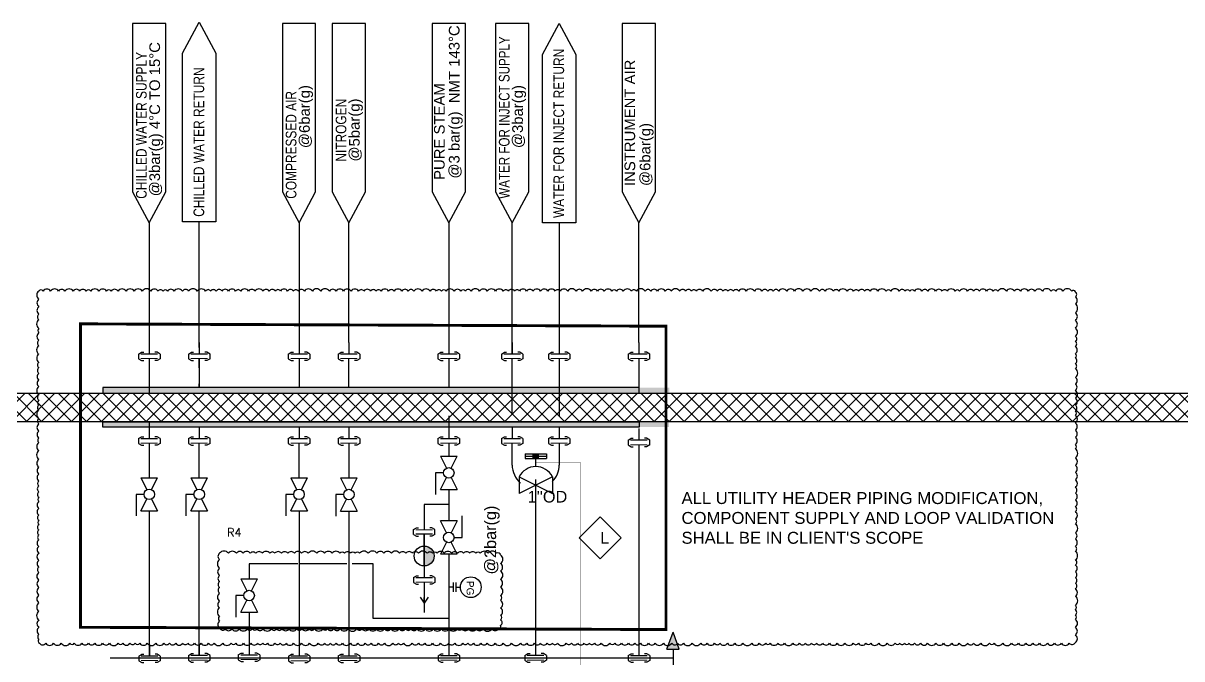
# Model space of a CAD drawing. Header units: millimetres. Extents: x -6754 to 5895, y -4820 to 1016.
# Drawn here: x -2375.2 to -2027, y -1079.3 to -888.2 of the extents above; entities that cross this region are included whole.
import ezdxf

# ---------------------------------------------------------------- set-up
doc = ezdxf.new("R2010")
doc.units = ezdxf.units.MM
doc.linetypes.add('ACAD_ISO02W100', pattern=[15, 12, -3])
doc.linetypes.add('HIDDEN', pattern=[0.375, 0.25, -0.125])
doc.layers.get('0').update_dxf_attribs({"linetype": 'CONTINUOUS'})
for name, color, linetype in [('A---CREFD------', 7, 'CONTINUOUS'), ('A---CREFD-TEXT-25-35', 2, 'CONTINUOUS'), ('A---SIGLD-CONN-EL', 7, 'CONTINUOUS'), ('can_move', 7, 'CONTINUOUS'), ('P---PLINB-PS102', 7, 'CONTINUOUS'), ('P---PLINB-PS122', 7, 'CONTINUOUS'), ('P---PLINB-WFIR008', 7, 'CONTINUOUS'), ('P---PVLSD-TEXT-18-25', 3, 'CONTINUOUS'), ('P---TANKB-V10', 7, 'CONTINUOUS'), ('TRANS_IN', 7, 'CONTINUOUS'), ('VALVE', 6, 'CONTINUOUS')]:
    doc.layers.add(name, color=color, linetype=linetype)
doc.styles.add('ROMANT', font='romant.shx')
doc.styles.get("Standard").update_dxf_attribs({"font": 'arial.ttf'})

# ---------------------------------------------------------------- blocks, each defined once
blk = doc.blocks.new('TYDTY')
at = {"layer": 'TRANS_IN', "linetype": 'Continuous'}
blk.add_lwpolyline([(13524.03, 989.28), (13524.03, 979.28), (13574.68, 979.28), (13583.99, 984.28), (13574.68, 989.28)], close=True, dxfattribs=at)
blk = doc.blocks.new('phi_15404647764')
at = {"color": 0, "linetype": 'ByBlock'}
blk.add_blockref('TYDTY', (-13583.99, -984.28), dxfattribs=at)
at = {"color": 7}
for tag, p in [('MEDIA', (-53.33, 0.96)), ('USAGE', (-53.49, -3.14))]:
    blk.add_attdef(tag, p, '', height=3.2, dxfattribs=at)
at = {"flags": 1}
blk.add_attdef('PHI_CONNECTIONPOINT', (0, 0), '', height=0.1, dxfattribs=at)
blk = doc.blocks.new('rgyjryjyfrjfhjgfgj')
at = {"color": 0, "linetype": 'ByBlock'}
for p, q in [((716.48, 396.87), (717.39, 397.41)), ((717.39, 397.41), (718.05, 397.41)), ((722.07, 397.41), (721.4, 397.41)), ((722.97, 396.87), (722.07, 397.41)), ((716.48, 395.42), (717.39, 394.88)), ((717.39, 394.88), (718.05, 394.88)), ((722.07, 394.88), (721.4, 394.88)), ((722.97, 395.42), (722.07, 394.88)), ((722.97, 395.42), (722.97, 396.87))]:
    blk.add_line(p, q, dxfattribs=at)
at = {"color": 6, "linetype": 'ByBlock'}
blk.add_line((719.73, 391.95), (719.73, 395.48), dxfattribs=at)
at = {"color": 1, "linetype": 'ByBlock', "lineweight": 15}
blk.add_lwpolyline([(717.23, 396.8), (722.23, 396.8)], dxfattribs=at)
at = {"color": 6, "linetype": 'ByBlock'}
blk.add_lwpolyline([(717.23, 395.48), (722.23, 395.48)], dxfattribs=at)
blk = doc.blocks.new('phi_15825218758')
at = {"color": 0, "linetype": 'ByBlock'}
blk.add_line((-3.24, 3.47), (-3.24, 4.92), dxfattribs=at)
blk.add_blockref('rgyjryjyfrjfhjgfgj', (-719.73, -391.95), dxfattribs=at)
at = {"flags": 1}
for p, rotation in [((0, 4.85), 90), ((0, 0), 270)]:
    blk.add_attdef('PHI_CONNECTIONPOINT', p, '', height=0.1, rotation=rotation, dxfattribs=at)
blk = doc.blocks.new('A$C62b4f8cb')
for p, q in [((6.32, 12.61), (0, 6.31)), ((6.32, 12.61), (12.65, 6.31)), ((6.32, 0), (0, 6.31)), ((6.32, 0), (12.65, 6.31))]:
    blk.add_line(p, q)
blk = doc.blocks.new('ST1')
at = {"linetype": 'ByBlock'}
h = blk.add_hatch(color=0, dxfattribs=at)
h.dxf.hatch_style = 1
h.paths.add_polyline_path([(289.45, -286.11), (289.45, -291.11, 0.414214), (291.95, -288.61, 0.414214)])
at = {"color": 0, "linetype": 'ByBlock'}
blk.add_line((289.45, -291.11), (289.45, -286.11), dxfattribs=at)
blk.add_circle((289.45, -288.61), 2.5, dxfattribs=at)
blk = doc.blocks.new('phi_15831288483')
at = {"color": 0, "linetype": 'ByBlock', "xscale": 1.2, "yscale": 1.2, "zscale": 1.2}
blk.add_blockref('ST1', (-347.34, 343.33), dxfattribs=at)
at = {"extrusion": (7.4988e-33, 1.22465e-16, -1), "flags": 1}
for tag, p, rotation in [('PHI_CONNECTIONPOINT', (0, -0.19), 90), ('PHI_CONNECTIONPOINT', (0, -6), 270), ('PHI_INSERTPOINT', (0, -6), 180)]:
    blk.add_attdef(tag, p, '', height=0.1, rotation=rotation, dxfattribs=at)
for tag, p in [('CODE', (4.53, -2.75)), ('DN1', (6.61, -7.4))]:
    blk.add_attdef(tag, p, '', height=3.5)
blk = doc.blocks.new('m_valve1')
at = {"color": 8}
for p, q in [((-1.58, -5), (-3.98, -5)), ((-3.98, -5), (-3.98, -11.46))]:
    blk.add_line(p, q, dxfattribs=at)
blk.add_circle((0, -5), 1.58, dxfattribs=at)
at = {"layer": 'VALVE', "color": 8}
for p, q in [((-2.5, 0), (2.5, 0)), ((-2.5, 0), (-0.71, -3.58)), ((0.71, -3.58), (2.5, 0)), ((-2.5, -10), (-0.71, -6.42)), ((0.71, -6.42), (2.5, -10)), ((-2.5, -10), (2.5, -10))]:
    blk.add_line(p, q, dxfattribs=at)
blk = doc.blocks.new('ADV')
at = {"color": 6}
blk.add_arc((1709.4, 811.99), 5.59, 26.5651, 153.4349, dxfattribs=at)
at = {"layer": 'VALVE'}
for p, q in [((1706.18, 821.46), (1712.63, 821.46)), ((1706.18, 821.46), (1706.18, 819.98)), ((1706.18, 820.72), (1712.63, 820.72)), ((1706.18, 819.98), (1712.63, 819.98)), ((1709.4, 817.58), (1709.4, 819.98)), ((1712.63, 821.46), (1712.63, 819.98)), ((1704.4, 814.49), (1704.4, 809.49)), ((1714.4, 814.49), (1704.4, 809.49)), ((1704.4, 814.49), (1714.4, 809.49)), ((1714.4, 814.49), (1714.4, 809.49))]:
    blk.add_line(p, q, dxfattribs=at)
blk = doc.blocks.new('phi_15863337301')
at = {"color": 0, "linetype": 'ByBlock'}
blk.add_blockref('ADV', (-1709.4, -811.99), dxfattribs=at)
at = {"flags": 1}
blk.add_attdef('PHI_CONNECTIONPOINT', (-5, 0), '', height=0.1, rotation=180, dxfattribs=at)
for tag, p in [('PHI_INSERTPOINT', (0, 0)), ('PHI_CONNECTIONPOINT', (5, 0))]:
    blk.add_attdef(tag, p, '', height=0.1, dxfattribs=at)
for tag, p in [('PRJ_TAG_B', (-8.12, -5.93)), ('DNCALC', (-3.96, -9.44))]:
    blk.add_attdef(tag, p, '', height=2.5)

msp = doc.modelspace()

# ---------------------------------------------------------------- hatches: boundary and pattern name
h = msp.add_hatch(color=256)
h.dxf.hatch_style = 1
h.paths.add_polyline_path([(-2181.09, -999.38), (-2181.09, -997.75), (-2351.33, -997.75), (-2351.33, -999.38)])
h = msp.add_hatch()
h.set_pattern_fill('ANSI37', color=256)
h.set_pattern_definition([(45, (-3696.5226, -1328.917), (-2.245064, 2.245064), []), (135, (-3696.5226, -1328.917), (-2.245064, -2.245064), [])])
h.paths.add_polyline_path([(-1117.68, -1007.98), (-1117.68, -999.38), (-3957.14, -999.38), (-3957.14, -1007.98)])
h = msp.add_hatch(color=256)
h.dxf.hatch_style = 1
h.paths.add_polyline_path([(-2351.33, -1007.98), (-2351.33, -1009.61), (-2181.18, -1009.61), (-2181.18, -1007.98)])
h = msp.add_hatch(color=8)
h.dxf.hatch_style = 1
h.paths.add_polyline_path([(-2221.95, -1019.16), (-2220.5, -1019.16), (-2220.5, -1017.92), (-2221.95, -1017.92)])
at = {"layer": 'can_move'}
h = msp.add_hatch(color=256, dxfattribs=at)
h.dxf.hatch_style = 1
h.paths.add_polyline_path([(-2179.94, -1071.22), (-2181.76, -1076.39), (-2178.12, -1076.39)])

# ---------------------------------------------------------------- linework, layer by layer
at = {"color": 8}
for p, q in [((-2228.29, -987.7), (-2228.29, -948.23)), ((-2214.17, -948.23), (-2214.17, -984.17)), ((-2190.21, -984.17), (-2190.21, -948.23)), ((-2228.29, -1005.67), (-2228.29, -989.02)), ((-2214.17, -989.02), (-2214.17, -1006.24)), ((-2228.29, -1021.01), (-2228.29, -1014.46)), ((-2214.17, -1014.46), (-2214.17, -1021.01)), ((-2247.33, -1032.88), (-2254.73, -1032.88)), ((-2254.73, -1032.88), (-2254.73, -1040.51)), ((-2254.73, -1041.82), (-2254.73, -1054.9)), ((-2307.33, -1050.74), (-2307.33, -1051.68)), ((-2292.64, -1050.74, 0), (-2307.33, -1050.74)), ((-2277.92, -1050.74, 0), (-2291.94, -1050.74, 0)), ((-2270.02, -1050.74, 0), (-2276.33, -1050.74, 0)), ((-2270.02, -1067.15, 0), (-2270.02, -1050.74, 0)), ((-2254.73, -1056.21), (-2254.73, -1065.31)), ((-2254.73, -1056.21), (-2254.73, -1061.55)), ((-2245.87, -1057.75), (-2247.33, -1057.75)), ((-2245.12, -1057.75), (-2243.84, -1057.75)), ((-2255.91, -1060.73), (-2254.73, -1062.56)), ((-2253.55, -1060.73), (-2254.73, -1062.56)), ((-2254.73, -1062.56), (-2254.73, -1060.85)), ((-2247.33, -1067.2), (-2270.02, -1067.15, 0))]:
    msp.add_line(p, q, dxfattribs=at)
at = {"color": 1}
msp.add_line((-2247.33, -1067.2), (-2247.33, -1067.2), dxfattribs=at)
at = {"color": 8}
for points in [[(-2337.33, -948.23), (-2337.33, -953.61)], [(-2322.33, -952.08), (-2322.33, -947.88)], [(-2292.33, -948.23), (-2292.33, -953.51)], [(-2277.33, -953.32), (-2277.33, -948.23)], [(-2247.33, -948.23), (-2247.33, -985.93)], [(-2337.33, -953.61), (-2337.33, -985.04)], [(-2322.33, -985.7), (-2322.33, -952.08)], [(-2292.33, -953.51), (-2292.33, -984.17)], [(-2277.33, -984.17), (-2277.33, -953.32)], [(-2337.33, -989.02), (-2337.33, -999.38)], [(-2322.33, -991.79), (-2322.33, -989.02)], [(-2322.33, -989.02), (-2322.33, -991.79)], [(-2322.33, -991.79), (-2322.33, -996.65)], [(-2292.33, -989.02), (-2292.33, -997.75)], [(-2277.33, -997.75), (-2277.33, -989.02)], [(-2247.33, -989.02), (-2247.33, -996.65)], [(-2190.21, -989.02), (-2190.21, -997.75)], [(-2322.33, -997.75), (-2322.33, -996.65)], [(-2322.33, -996.65), (-2322.33, -997.75)], [(-2337.33, -1007.98), (-2337.33, -1009.61)], [(-2337.33, -1014.46), (-2337.33, -1024.83)], [(-2337.33, -1015.07), (-2337.33, -1024.83)], [(-2322.33, -1024.83), (-2322.33, -1014.46)], [(-2292.33, -1024.83), (-2292.33, -1014.46)], [(-2277.33, -1014.46), (-2277.33, -1024.83)], [(-2247.33, -1014.46), (-2247.33, -1018.37)], [(-2190.21, -1014.91), (-2190.21, -1078.35)], [(-2221.23, -1025.41), (-2221.23, -1078.33)], [(-2247.33, -1028.37), (-2247.33, -1036.55)], [(-2247.33, -1028.37), (-2247.33, -1037.89)], [(-2247.33, -1028.37), (-2247.33, -1037.67)], [(-2337.33, -1034.83), (-2337.33, -1078.49)], [(-2322.33, -1078.33), (-2322.33, -1034.83)], [(-2292.33, -1034.83), (-2292.33, -1078.53)], [(-2277.33, -1034.83), (-2277.33, -1078.47)], [(-2247.33, -1047.78), (-2247.33, -1074.49)], [(-2247.33, -1047.78), (-2247.33, -1074.49)], [(-2307.33, -1051.68), (-2307.33, -1055.25)], [(-2245.87, -1059.17), (-2245.87, -1056.33)], [(-2245.12, -1059.17), (-2245.12, -1056.33)], [(-2307.33, -1065.25), (-2307.33, -1078.15)]]:
    msp.add_lwpolyline(points, dxfattribs=at)
at = {"color": 1}
for points in [[(-2370.51, -968.7, 0.520567), (-2370.51, -971.12, 0.520567), (-2370.51, -973.41, 0.520567), (-2370.51, -975.67, 0.520567), (-2370.51, -977.32, 0.520567), (-2370.51, -979.94, 0.520567), (-2370.51, -981.3, 0.520567), (-2370.51, -983.52, 0.520567), (-2370.51, -985.14, 0.520567), (-2370.51, -987.69, 0.520567), (-2370.51, -990.17, 0.520567), (-2370.51, -991.74, 0.520567), (-2370.51, -993.48, 0.520567), (-2370.51, -995.45, 0.520567), (-2370.51, -997.42, 0.520567), (-2370.51, -999.89, 0.520567), (-2370.51, -1001.56, 0.520567), (-2370.51, -1003.02, 0.520567), (-2370.51, -1004.51, 0.520567), (-2370.51, -1007.01, 0.520567), (-2370.51, -1008.63, 0.520567), (-2370.51, -1010.82, 0.520567), (-2370.51, -1012.91, 0.520567), (-2370.51, -1014.28, 0.520567), (-2370.51, -1016.69, 0.520567), (-2370.51, -1019.3, 0.520567), (-2370.51, -1021.69, 0.520567), (-2370.51, -1023.75, 0.520567), (-2370.51, -1025.83, 0.520567), (-2370.51, -1027.24, 0.520567), (-2370.51, -1029.09, 0.520567), (-2370.51, -1030.69, 0.520567), (-2370.51, -1032.03, 0.520567), (-2370.51, -1034.07, 0.520567), (-2370.51, -1036.1, 0.520567), (-2370.51, -1037.62, 0.520567), (-2370.51, -1038.97, 0.520567), (-2370.51, -1040.54, 0.520567), (-2370.51, -1042.05, 0.520567), (-2370.51, -1043.52, 0.520567), (-2370.51, -1045.5, 0.520567), (-2370.51, -1047.46, 0.520567), (-2370.51, -1049.71, 0.520567), (-2370.51, -1051.69, 0.520567), (-2370.51, -1053.28, 0.520567), (-2370.51, -1055.62, 0.520567), (-2370.51, -1057.85, 0.520567), (-2370.51, -1060.14, 0.520567), (-2370.51, -1062.49, 0.520567), (-2370.51, -1064.99, 0.520567), (-2370.51, -1067.59, 0.520567), (-2370.51, -1069.82, 0.520567), (-2370.51, -1071.95, 0.520567), (-2370.51, -1073.33, 0.520567), (-2370.35, -1074.61, 0.520567), (-2368.46, -1074.61, 0.520567), (-2366.08, -1074.61, 0.520567), (-2363.78, -1074.61, 0.520567), (-2361.19, -1074.61, 0.520567), (-2359.86, -1074.61, 0.520567), (-2357.58, -1074.61, 0.520567), (-2355.63, -1074.61, 0.520567), (-2353.7, -1074.61, 0.520567), (-2351.36, -1074.61, 0.520567), (-2349.31, -1074.61, 0.520567), (-2346.67, -1074.61, 0.520567), (-2345.25, -1074.61, 0.520567), (-2343.13, -1074.61, 0.520567), (-2341.57, -1074.61, 0.520567), (-2340.14, -1074.61, 0.520567), (-2337.92, -1074.61, 0.520567), (-2335.38, -1074.61, 0.520567), (-2332.91, -1074.61, 0.520567), (-2331.29, -1074.61, 0.520567), (-2329.39, -1074.61, 0.520567), (-2327.26, -1074.61, 0.520567), (-2325.74, -1074.61, 0.520567), (-2323.74, -1074.61, 0.520567), (-2321.77, -1074.61, 0.520567), (-2319.55, -1074.61, 0.520567), (-2317.85, -1074.61, 0.520567), (-2315.23, -1074.61, 0.520567), (-2312.74, -1074.61, 0.520567), (-2311.33, -1074.61, 0.520567), (-2309.01, -1074.61, 0.520567), (-2306.83, -1074.61, 0.520567), (-2304.74, -1074.61, 0.520567), (-2303.23, -1074.61, 0.520567), (-2301.8, -1074.61, 0.520567), (-2299.56, -1074.61, 0.520567), (-2298.01, -1074.61, 0.520567), (-2296.16, -1074.61, 0.520567), (-2293.97, -1074.61, 0.520567), (-2291.57, -1074.61, 0.520567), (-2289.15, -1074.61, 0.520567), (-2286.53, -1074.61, 0.520567), (-2284.6, -1074.61, 0.520567), (-2282.91, -1074.61, 0.520567), (-2281.19, -1074.61, 0.520567), (-2279.28, -1074.61, 0.520567), (-2276.91, -1074.61, 0.520567), (-2274.61, -1074.61, 0.520567), (-2272.47, -1074.61, 0.520567), (-2270.67, -1074.61, 0.520567), (-2268.41, -1074.61, 0.520567), (-2266.68, -1074.61, 0.520567), (-2264.14, -1074.61, 0.520567), (-2262.48, -1074.61, 0.520567), (-2260.95, -1074.61, 0.520567), (-2258.32, -1074.61, 0.520567), (-2256.45, -1074.61, 0.520567), (-2254.51, -1074.61, 0.520567), (-2252.23, -1074.61, 0.520567), (-2249.8, -1074.61, 0.520567), (-2247.36, -1074.61, 0.520567), (-2245.52, -1074.61, 0.520567), (-2243.08, -1074.61, 0.520567), (-2241.61, -1074.61, 0.520567), (-2239.9, -1074.61, 0.520567), (-2237.69, -1074.61, 0.520567), (-2235.76, -1074.61, 0.520567), (-2233.38, -1074.61, 0.520567), (-2230.98, -1074.61, 0.520567), (-2228.44, -1074.61, 0.520567), (-2225.79, -1074.61, 0.520567), (-2223.88, -1074.61, 0.520567), (-2221.57, -1074.61, 0.520567), (-2219.82, -1074.61, 0.520567), (-2217.75, -1074.61, 0.520567), (-2216.23, -1074.61, 0.520567), (-2214.65, -1074.61, 0.520567), (-2212.01, -1074.61, 0.520567), (-2210.47, -1074.61, 0.520567), (-2208.6, -1074.61, 0.520567), (-2206.65, -1074.61, 0.520567), (-2205.13, -1074.61, 0.520567), (-2203.57, -1074.61, 0.520567), (-2201.56, -1074.61, 0.520567), (-2198.91, -1074.61, 0.520567), (-2197.45, -1074.61, 0.520567), (-2195.44, -1074.61, 0.520567), (-2193.35, -1074.61, 0.520567), (-2191.42, -1074.61, 0.520567), (-2189.73, -1074.61, 0.520567), (-2187.3, -1074.61, 0.520567), (-2185.29, -1074.61, 0.520567), (-2182.83, -1074.61, 0.520567), (-2180.3, -1074.61, 0.520567), (-2178.52, -1074.61, 0.520567), (-2176.83, -1074.61, 0.520567), (-2174.17, -1074.61, 0.520567), (-2171.61, -1074.61, 0.520567), (-2169.69, -1074.61, 0.520567), (-2167.48, -1074.61, 0.520567), (-2165.84, -1074.61, 0.520567), (-2163.61, -1074.61, 0.520567), (-2161.38, -1074.61, 0.520567), (-2158.93, -1074.61, 0.520567), (-2156.28, -1074.61, 0.520567), (-2154.04, -1074.61, 0.520567), (-2152.08, -1074.61, 0.520567), (-2150.73, -1074.61, 0.520567), (-2148.39, -1074.61, 0.520567), (-2146.46, -1074.61, 0.520567), (-2143.89, -1074.61, 0.520567), (-2141.9, -1074.61, 0.520567), (-2140.18, -1074.61, 0.520567), (-2138.34, -1074.61, 0.520567), (-2136.75, -1074.61, 0.520567), (-2135, -1074.61, 0.520567), (-2132.91, -1074.61, 0.520567), (-2130.63, -1074.61, 0.520567), (-2128.28, -1074.61, 0.520567), (-2125.79, -1074.61, 0.520567), (-2124.2, -1074.61, 0.520567), (-2121.96, -1074.61, 0.520567), (-2120.5, -1074.61, 0.520567), (-2118.14, -1074.61, 0.520567), (-2115.57, -1074.61, 0.520567), (-2113.21, -1074.61, 0.520567), (-2111.83, -1074.61, 0.520567), (-2110.35, -1074.61, 0.520567), (-2108.99, -1074.61, 0.520567), (-2107.37, -1074.61, 0.520567), (-2105.55, -1074.61, 0.520567), (-2103.44, -1074.61, 0.520567), (-2100.93, -1074.61, 0.520567), (-2098.67, -1074.61, 0.520567), (-2096.13, -1074.61, 0.520567), (-2093.94, -1074.61, 0.520567), (-2091.38, -1074.61, 0.520567), (-2089.6, -1074.61, 0.520567), (-2087.48, -1074.61, 0.520567), (-2084.86, -1074.61, 0.520567), (-2083.46, -1074.61, 0.520567), (-2080.87, -1074.61, 0.520567), (-2078.21, -1074.61, 0.520567), (-2076.15, -1074.61, 0.520567), (-2073.92, -1074.61, 0.520567), (-2071.8, -1074.61, 0.520567), (-2069.81, -1074.61, 0.520567), (-2067.43, -1074.61, 0.520567), (-2065.32, -1074.61, 0.520567), (-2063.24, -1074.61, 0.520567), (-2060.88, -1074.61, 0.520567), (-2059.02, -1074.38, 0.520567), (-2059.02, -1072.1, 0.520567), (-2059.02, -1069.83, 0.520567), (-2059.02, -1067.43, 0.520567), (-2059.02, -1066.08, 0.520567), (-2059.02, -1064.56, 0.520567), (-2059.02, -1063.12, 0.520567), (-2059.02, -1060.52, 0.520567), (-2059.02, -1058.18, 0.520567), (-2059.02, -1056.56, 0.520567), (-2059.02, -1054.88, 0.520567), (-2059.02, -1053.1, 0.520567), (-2059.02, -1051.09, 0.520567), (-2059.02, -1049.52, 0.520567), (-2059.02, -1046.98, 0.520567), (-2059.02, -1045.44, 0.520567), (-2059.02, -1043.23, 0.520567), (-2059.02, -1041.4, 0.520567), (-2059.02, -1038.75, 0.520567), (-2059.02, -1037.28, 0.520567), (-2059.02, -1035.02, 0.520567), (-2059.02, -1033.49, 0.520567), (-2059.02, -1031.51, 0.520567), (-2059.02, -1029.47, 0.520567), (-2059.02, -1027.74, 0.520567), (-2059.02, -1025.46, 0.520567), (-2059.02, -1023.22, 0.520567), (-2059.02, -1021.15, 0.520567), (-2059.02, -1018.85, 0.520567), (-2059.02, -1016.21, 0.520567), (-2059.02, -1014.85, 0.520567), (-2059.02, -1012.66, 0.520567), (-2059.02, -1010.55, 0.520567), (-2059.02, -1008.39, 0.520567), (-2059.02, -1006.12, 0.520567), (-2059.02, -1004.75, 0.520567), (-2059.02, -1003.05, 0.520567), (-2059.02, -1000.93, 0.520567), (-2059.02, -998.55, 0.520567), (-2059.02, -996.67, 0.520567), (-2059.02, -994.67, 0.520567), (-2059.02, -992.07, 0.520567), (-2059.02, -990.52, 0.520567), (-2059.02, -988.85, 0.520567), (-2059.02, -987.52, 0.520567), (-2059.02, -985.37, 0.520567), (-2059.02, -983.88, 0.520567), (-2059.02, -982.29, 0.520567), (-2059.02, -979.83, 0.520567), (-2059.02, -977.53, 0.520567), (-2059.02, -975.22, 0.520567), (-2059.02, -972.63, 0.520567), (-2059.02, -970.49, 0.520567), (-2059.02, -968.95, 0.520567), (-2060.13, -968.7, 0.520567), (-2062.8, -968.7, 0.520567), (-2064.92, -968.7, 0.520567), (-2066.32, -968.7, 0.520567), (-2068.96, -968.7, 0.520567), (-2071.17, -968.7, 0.520567), (-2073.22, -968.7, 0.520567), (-2075.55, -968.7, 0.520567), (-2077.37, -968.7, 0.520567), (-2079.77, -968.7, 0.520567), (-2082.32, -968.7, 0.520567), (-2083.76, -968.7, 0.520567), (-2085.75, -968.7, 0.520567), (-2087.9, -968.7, 0.520567), (-2089.61, -968.7, 0.520567), (-2091.44, -968.7, 0.520567), (-2093.82, -968.7, 0.520567), (-2095.17, -968.7, 0.520567), (-2097.56, -968.7, 0.520567), (-2099.06, -968.7, 0.520567), (-2101.03, -968.7, 0.520567), (-2103.37, -968.7, 0.520567), (-2105.14, -968.7, 0.520567), (-2107.37, -968.7, 0.520567), (-2108.81, -968.7, 0.520567), (-2110.24, -968.7, 0.520567), (-2111.98, -968.7, 0.520567), (-2114.5, -968.7, 0.520567), (-2115.92, -968.7, 0.520567), (-2118.4, -968.7, 0.520567), (-2120.71, -968.7, 0.520567), (-2122.32, -968.7, 0.520567), (-2124.15, -968.7, 0.520567), (-2125.67, -968.7, 0.520567), (-2127.62, -968.7, 0.520567), (-2130.11, -968.7, 0.520567), (-2131.73, -968.7, 0.520567), (-2134.22, -968.7, 0.520567), (-2135.94, -968.7, 0.520567), (-2138.5, -968.7, 0.520567), (-2140.9, -968.7, 0.520567), (-2143.45, -968.7, 0.520567), (-2145.79, -968.7, 0.520567), (-2148.14, -968.7, 0.520567), (-2149.85, -968.7, 0.520567), (-2151.44, -968.7, 0.520567), (-2153.28, -968.7, 0.520567), (-2155.5, -968.7, 0.520567), (-2157.99, -968.7, 0.520567), (-2160.17, -968.7, 0.520567), (-2161.82, -968.7, 0.520567), (-2163.4, -968.7, 0.520567), (-2164.89, -968.7, 0.520567), (-2166.63, -968.7, 0.520567), (-2168.48, -968.7, 0.520567), (-2171.02, -968.7, 0.520567), (-2172.93, -968.7, 0.520567), (-2174.41, -968.7, 0.520567), (-2176.16, -968.7, 0.520567), (-2177.93, -968.7, 0.520567), (-2180.46, -968.7, 0.520567), (-2182.3, -968.7, 0.520567), (-2184.65, -968.7, 0.520567), (-2186.61, -968.7, 0.520567), (-2188.33, -968.7, 0.520567), (-2190.95, -968.7, 0.520567), (-2192.43, -968.7, 0.520567), (-2194.9, -968.7, 0.520567), (-2196.95, -968.7, 0.520567), (-2198.29, -968.7, 0.520567), (-2200.6, -968.7, 0.520567), (-2202.65, -968.7, 0.520567), (-2204.51, -968.7, 0.520567), (-2207.13, -968.7, 0.520567), (-2209.09, -968.7, 0.520567), (-2211.6, -968.7, 0.520567), (-2213.84, -968.7, 0.520567), (-2215.39, -968.7, 0.520567), (-2217.54, -968.7, 0.520567), (-2219.73, -968.7, 0.520567), (-2222.02, -968.7, 0.520567), (-2223.94, -968.7, 0.520567), (-2226.06, -968.7, 0.520567), (-2227.54, -968.7, 0.520567), (-2229.44, -968.7, 0.520567), (-2230.96, -968.7, 0.520567), (-2233.28, -968.7, 0.520567), (-2235.77, -968.7, 0.520567), (-2238.06, -968.7, 0.520567), (-2240.62, -968.7, 0.520567), (-2242.34, -968.7, 0.520567), (-2243.68, -968.7, 0.520567), (-2245.75, -968.7, 0.520567), (-2248.14, -968.7, 0.520567), (-2249.53, -968.7, 0.520567), (-2251.06, -968.7, 0.520567), (-2252.95, -968.7, 0.520567), (-2255.35, -968.7, 0.520567), (-2257.82, -968.7, 0.520567), (-2259.5, -968.7, 0.520567), (-2261.45, -968.7, 0.520567), (-2263.74, -968.7, 0.520567), (-2265.4, -968.7, 0.520567), (-2267.65, -968.7, 0.520567), (-2269.2, -968.7, 0.520567), (-2270.79, -968.7, 0.520567), (-2272.85, -968.7, 0.520567), (-2274.43, -968.7, 0.520567), (-2276.71, -968.7, 0.520567), (-2279, -968.7, 0.520567), (-2281.19, -968.7, 0.520567), (-2283.22, -968.7, 0.520567), (-2285.81, -968.7, 0.520567), (-2288.32, -968.7, 0.520567), (-2290.69, -968.7, 0.520567), (-2292.53, -968.7, 0.520567), (-2294.07, -968.7, 0.520567), (-2295.75, -968.7, 0.520567), (-2297.89, -968.7, 0.520567), (-2299.45, -968.7, 0.520567), (-2301.29, -968.7, 0.520567), (-2303.15, -968.7, 0.520567), (-2305.57, -968.7, 0.520567), (-2307.49, -968.7, 0.520567), (-2309.83, -968.7, 0.520567), (-2311.39, -968.7, 0.520567), (-2313.52, -968.7, 0.520567), (-2315.48, -968.7, 0.520567), (-2317.23, -968.7, 0.520567), (-2318.85, -968.7, 0.520567), (-2320.42, -968.7, 0.520567), (-2322.89, -968.7, 0.520567), (-2325.51, -968.7, 0.520567), (-2327.36, -968.7, 0.520567), (-2329.85, -968.7, 0.520567), (-2331.83, -968.7, 0.520567), (-2333.18, -968.7, 0.520567), (-2334.7, -968.7, 0.520567), (-2336.88, -968.7, 0.520567), (-2339.48, -968.7, 0.520567), (-2341.87, -968.7, 0.520567), (-2344.31, -968.7, 0.520567), (-2346.73, -968.7, 0.520567), (-2348.78, -968.7, 0.520567), (-2350.2, -968.7, 0.520567), (-2352.44, -968.7, 0.520567), (-2354.92, -968.7, 0.520567), (-2356.31, -968.7, 0.520567), (-2358.24, -968.7, 0.520567), (-2360.19, -968.7, 0.520567), (-2362.67, -968.7, 0.520567), (-2364.58, -968.7, 0.520567), (-2366.98, -968.7, 0.520567), (-2369.24, -968.7, 0.520567)], [(-2316.21, -1047.56, 0.520567), (-2316.21, -1049.44, 0.520567), (-2316.21, -1052, 0.520567), (-2316.21, -1054.23, 0.520567), (-2316.21, -1056.07, 0.520567), (-2316.21, -1057.8, 0.520567), (-2316.21, -1059.54, 0.520567), (-2316.21, -1061.99, 0.520567), (-2316.21, -1063.93, 0.520567), (-2316.21, -1066.5, 0.520567), (-2316.21, -1067.91, 0.520567), (-2315.99, -1070.29, 0.520567), (-2314.49, -1070.29, 0.520567), (-2312.48, -1070.29, 0.520567), (-2310.27, -1070.29, 0.520567), (-2307.93, -1070.29, 0.520567), (-2306.35, -1070.29, 0.520567), (-2304.94, -1070.29, 0.520567), (-2303.12, -1070.29, 0.520567), (-2300.66, -1070.29, 0.520567), (-2299.03, -1070.29, 0.520567), (-2297.41, -1070.29, 0.520567), (-2295.27, -1070.29, 0.520567), (-2293.05, -1070.29, 0.520567), (-2291.44, -1070.29, 0.520567), (-2289.31, -1070.29, 0.520567), (-2287.67, -1070.29, 0.520567), (-2285.16, -1070.29, 0.520567), (-2283.77, -1070.29, 0.520567), (-2281.84, -1070.29, 0.520567), (-2279.94, -1070.29, 0.520567), (-2277.61, -1070.29, 0.520567), (-2274.96, -1070.29, 0.520567), (-2273.36, -1070.29, 0.520567), (-2271.27, -1070.29, 0.520567), (-2269.06, -1070.29, 0.520567), (-2266.66, -1070.29, 0.520567), (-2264.72, -1070.29, 0.520567), (-2262.27, -1070.29, 0.520567), (-2260.32, -1070.29, 0.520567), (-2258.67, -1070.29, 0.520567), (-2256.82, -1070.29, 0.520567), (-2254.41, -1070.29, 0.520567), (-2252, -1070.29, 0.520567), (-2249.59, -1070.29, 0.520567), (-2247.25, -1070.29, 0.520567), (-2244.78, -1070.29, 0.520567), (-2243.39, -1070.29, 0.520567), (-2241.33, -1070.29, 0.520567), (-2239.12, -1070.29, 0.520567), (-2236.98, -1070.29, 0.520567), (-2234.35, -1070.29, 0.520567), (-2232.43, -1070.29, 0.520567), (-2231.74, -1069.22, 0.520567), (-2231.74, -1067.55, 0.520567), (-2231.74, -1066.19, 0.520567), (-2231.74, -1064.02, 0.520567), (-2231.74, -1061.69, 0.520567), (-2231.74, -1060.27, 0.520567), (-2231.74, -1057.66, 0.520567), (-2231.74, -1055.39, 0.520567), (-2231.74, -1052.88, 0.520567), (-2231.74, -1050.64, 0.520567), (-2231.74, -1048.02, 0.520567), (-2232.97, -1047.56, 0.520567), (-2235.54, -1047.56, 0.520567), (-2237.85, -1047.56, 0.520567), (-2239.2, -1047.56, 0.520567), (-2241.04, -1047.56, 0.520567), (-2242.86, -1047.56, 0.520567), (-2244.67, -1047.56, 0.520567), (-2246.46, -1047.56, 0.520567), (-2248.73, -1047.56, 0.520567), (-2250.82, -1047.56, 0.520567), (-2252.21, -1047.56, 0.520567), (-2253.82, -1047.56, 0.520567), (-2256.43, -1047.56, 0.520567), (-2258.28, -1047.56, 0.520567), (-2260.21, -1047.56, 0.520567), (-2262.1, -1047.56, 0.520567), (-2264.59, -1047.56, 0.520567), (-2266.83, -1047.56, 0.520567), (-2268.92, -1047.56, 0.520567), (-2271.55, -1047.56, 0.520567), (-2274.11, -1047.56, 0.520567), (-2275.47, -1047.56, 0.520567), (-2276.82, -1047.56, 0.520567), (-2278.65, -1047.56, 0.520567), (-2280.08, -1047.56, 0.520567), (-2282.39, -1047.56, 0.520567), (-2284.65, -1047.56, 0.520567), (-2286.97, -1047.56, 0.520567), (-2289.55, -1047.56, 0.520567), (-2291.55, -1047.56, 0.520567), (-2293.72, -1047.56, 0.520567), (-2295.72, -1047.56, 0.520567), (-2297.63, -1047.56, 0.520567), (-2299.55, -1047.56, 0.520567), (-2301.11, -1047.56, 0.520567), (-2303.36, -1047.56, 0.520567), (-2305.35, -1047.56, 0.520567), (-2306.97, -1047.56, 0.520567), (-2309.08, -1047.56, 0.520567), (-2311.15, -1047.56, 0.520567), (-2313.57, -1047.56, 0.520567)]]:
    msp.add_lwpolyline(points, format="xyb", close=True, dxfattribs=at)
at = {"color": 34, "linetype": 'HIDDEN', "ltscale": 4, "const_width": 0.868, "elevation": 0}
msp.add_lwpolyline([(-2357.99, -978.58), (-2182.04, -979.28), (-2182.04, -1070.48), (-2357.99, -1069.79)], close=True, dxfattribs=at)
for points in [[(-2351.33, -999.38), (-2190.14, -999.38), (-2190.14, -997.75), (-2351.33, -997.75)], [(-3957.14, -999.38), (-1117.68, -999.38), (-1117.68, -1007.98), (-3957.14, -1007.98)], [(-2351.33, -1007.98), (-2190.14, -1007.98), (-2190.14, -1009.61), (-2351.33, -1009.61)]]:
    msp.add_lwpolyline(points, close=True)
at = {"color": 8}
msp.add_lwpolyline([(-2220.5, -1017.92), (-2220.5, -1019.16), (-2221.95, -1019.16), (-2221.95, -1017.92)], close=True, dxfattribs=at)
msp.add_circle((-2240.72, -1057.75), 3.12, dxfattribs=at)
for start, end in [(180, 230), (315.085, 0)]:
    msp.add_arc((-2221.23, -1021.01), 7.06, start, end, dxfattribs=at)
at = {"layer": 'A---SIGLD-CONN-EL', "color": 5, "linetype": 'ACAD_ISO02W100', "const_width": 0.1}
for points in [[(-2221.18, -1020.18), (-2207.78, -1020.18)], [(-2207.78, -1020.18), (-2207.78, -1083.8)]]:
    msp.add_lwpolyline(points, dxfattribs=at)
at = {"layer": 'can_move'}
for p, q in [((-2181.76, -1076.39), (-2179.94, -1071.22)), ((-2178.12, -1076.39), (-2179.94, -1071.22)), ((-2179.94, -1079.08), (-2349.12, -1079.08)), ((-2181.76, -1076.39), (-2178.12, -1076.39)), ((-2179.94, -1076.39), (-2179.94, -1081.78))]:
    msp.add_line(p, q, dxfattribs=at)
at = {"layer": 'P---PLINB-PS102', "color": 32, "linetype": 'Continuous', "ltscale": 0.1}
msp.add_lwpolyline([(-2247.33, -1006.23), (-2247.33, -1009.61)], dxfattribs=at)
at = {"layer": 'P---PLINB-PS122', "color": 32, "linetype": 'Continuous', "ltscale": 0.1}
msp.add_lwpolyline([(-2247.33, -996.65), (-2247.33, -997.82)], dxfattribs=at)
at = {"layer": 'P---PLINB-WFIR008', "color": 92, "linetype": 'Continuous', "ltscale": 0.1}
msp.add_lwpolyline([(-2214.17, -888.28), (-2214.17, -888.48)], dxfattribs=at)

# ---------------------------------------------------------------- block references
at = {"color": 8, "rotation": 180}
for p in [(-2337.33, -984.17), (-2322.33, -984.17), (-2292.33, -984.17), (-2277.33, -984.17), (-2247.33, -984.17), (-2228.29, -984.17), (-2214.17, -984.17), (-2190.21, -984.17), (-2337.33, -1009.61), (-2322.33, -1009.61), (-2292.33, -1009.61), (-2277.33, -1009.61), (-2247.33, -1009.61), (-2228.29, -1009.61), (-2214.17, -1009.61), (-2190.21, -1010.05), (-2254.73, -1051.36), (-2337.27, -1074.96), (-2322.33, -1074.79), (-2307.33, -1074.62), (-2292.29, -1074.99), (-2277.32, -1074.94), (-2247.3, -1074.86), (-2221.23, -1074.79), (-2190.19, -1074.82)]:
    msp.add_blockref('phi_15825218758', p, dxfattribs=at)
at = {"color": 1}
for p in [(-2247.33, -1018.37), (-2337.33, -1024.83), (-2322.33, -1024.83), (-2292.33, -1024.83), (-2277.33, -1024.9), (-2307.33, -1055.25)]:
    msp.add_blockref('m_valve1', p, dxfattribs=at)
at = {"color": 1, "rotation": 180}
msp.add_blockref('m_valve1', (-2247.33, -1047.78), dxfattribs=at)
msp.add_blockref('A$C62b4f8cb', (-2208.13, -1049.22))
at = {"color": 8, "xscale": -1}
msp.add_blockref('phi_15825218758', (-2254.73, -1045.36), dxfattribs=at)
at = {"color": 8}
msp.add_blockref('phi_15831288483', (-2254.73, -1045.36), dxfattribs=at)
at = {"layer": 'A---CREFD------'}
ref = msp.add_blockref('phi_15404647764', (-2337.33, -948.23), dxfattribs=dict(at, rotation=270))
ref.add_attrib('USAGE', '@3bar(g) 4°C TO 15°C', (-2334.1, -940.23), dxfattribs={"layer": 'A---CREFD-TEXT-25-35', "color": 7, "height": 3.2, "rotation": 90})
ref.add_attrib('MEDIA', 'CHILLED WATER SUPPLY', (-2338.11, -940.96), dxfattribs={"layer": 'A---CREFD-TEXT-25-35', "color": 7, "height": 3.2, "rotation": 90, "width": 0.8})
ref = msp.add_blockref('phi_15404647764', (-2322.33, -887.92), dxfattribs=dict(at, xscale=-1, rotation=270))
ref.add_attrib('MEDIA', 'CHILLED WATER RETURN', (-2320.83, -946.39), dxfattribs={"layer": 'A---CREFD-TEXT-25-35', "color": 7, "height": 3.2, "rotation": 90, "width": 0.8})
ref = msp.add_blockref('phi_15404647764', (-2292.33, -948.23), dxfattribs=dict(at, rotation=270))
ref.add_attrib('USAGE', '@6bar(g)', (-2289.1, -925.74), dxfattribs={"layer": 'A---CREFD-TEXT-25-35', "color": 7, "height": 3.2, "rotation": 90})
ref.add_attrib('MEDIA', 'COMPRESSED AIR', (-2293.11, -940.96), dxfattribs={"layer": 'A---CREFD-TEXT-25-35', "color": 7, "height": 3.2, "rotation": 90, "width": 0.8})
ref = msp.add_blockref('phi_15404647764', (-2277.33, -948.23), dxfattribs=dict(at, rotation=270))
ref.add_attrib('USAGE', '@5bar(g)', (-2274.1, -929.78), dxfattribs={"layer": 'A---CREFD-TEXT-25-35', "color": 7, "height": 3.2, "rotation": 90})
ref.add_attrib('MEDIA', 'NITROGEN', (-2278.11, -929.8), dxfattribs={"layer": 'A---CREFD-TEXT-25-35', "color": 7, "height": 3.2, "rotation": 90, "width": 0.8})
ref = msp.add_blockref('phi_15404647764', (-2247.33, -948.23), dxfattribs=dict(at, rotation=270))
ref.add_attrib('USAGE', '@3 bar(g)  NMT 143°C', (-2244.1, -934.9), dxfattribs={"layer": 'A---CREFD-TEXT-25-35', "color": 7, "height": 3.2, "rotation": 90})
ref.add_attrib('MEDIA', 'PURE STEAM', (-2248.56, -935.3), dxfattribs={"layer": 'A---CREFD-TEXT-25-35', "color": 7, "height": 3.2, "rotation": 90})
ref = msp.add_blockref('phi_15404647764', (-2228.29, -948.23), dxfattribs=dict(at, rotation=270))
ref.add_attrib('USAGE', '@3bar(g)', (-2225.06, -925.74), dxfattribs={"layer": 'A---CREFD-TEXT-25-35', "color": 7, "height": 3.2, "rotation": 90})
ref.add_attrib('MEDIA', 'WATER FOR INJECT SUPPLY', (-2229.07, -940.96), dxfattribs={"layer": 'A---CREFD-TEXT-25-35', "color": 7, "height": 3.2, "rotation": 90, "width": 0.78})
ref = msp.add_blockref('phi_15404647764', (-2214.17, -888.28), dxfattribs=dict(at, xscale=-1, rotation=270))
ref.add_attrib('MEDIA', 'WATER FOR INJECT RETURN', (-2212.67, -946.74), dxfattribs={"layer": 'A---CREFD-TEXT-25-35', "color": 7, "height": 3.2, "rotation": 90, "width": 0.8})
at = {"layer": 'A---CREFD------', "rotation": 270}
msp.add_blockref('phi_15404647764', (-2190.21, -948.23), dxfattribs=at)
at = {"layer": 'P---TANKB-V10'}
ref = msp.add_blockref('phi_15863337301', (-2221.18, -1027.08), dxfattribs=at)
ref.add_attrib('DNCALC', "1''OD", (-2223.64, -1032.29), dxfattribs={"layer": 'P---PVLSD-TEXT-18-25', "color": 7, "height": 3.5})

# ---------------------------------------------------------------- texts
at = {"char_height": 3.2, "width": 89.0401, "attachment_point": 1, "rotation": 90}
for s, insert in [('INSTRUMENT AIR', (-2194.52, -937.14)), ('@6bar(g)', (-2189.94, -937.14))]:
    msp.add_mtext(s, dxfattribs=dict(at, insert=insert))
at = {"color": 1, "insert": (-2177.39, -1029.16), "char_height": 3.58051, "width": 128.7372, "attachment_point": 1}
msp.add_mtext("ALL UTILITY HEADER PIPING MODIFICATION, COMPONENT SUPPLY AND LOOP VALIDATION SHALL BE IN CLIENT'S SCOPE", dxfattribs=at)
at = {"color": 8, "attachment_point": 1}
for s, insert, char_height, width, rotation in [('@2bar(g)', (-2236.6, -1053.93), 3.5, 18.1768, 90), ('PG', (-2239.77, -1055.82), 2.193, 5.8697, 270)]:
    msp.add_mtext(s, dxfattribs=dict(at, insert=insert, char_height=char_height, width=width, rotation=rotation))
at = {"insert": (-2313.98, -1040.03), "char_height": 2.5, "attachment_point": 1, "style": 'ROMANT'}
msp.add_mtext_dynamic_manual_height_columns('R4', width=2.6741, gutter_width=12.5, heights=[-2.5], dxfattribs=at)
at = {"insert": (-2201.8, -1041.19), "char_height": 3.5, "attachment_point": 1}
msp.add_mtext_dynamic_manual_height_columns('L', width=3.7845, gutter_width=12.5, heights=[-3.5], dxfattribs=at)

doc.saveas('drawing.dxf')
